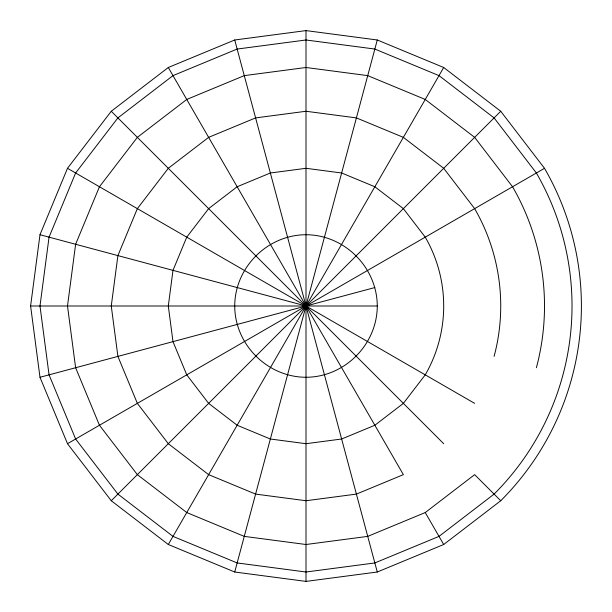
<?xml version="1.0" encoding="UTF-8"?>
<svg xmlns="http://www.w3.org/2000/svg" width="612" height="612" viewBox="0 0 612 612"><rect width="100%" height="100%" fill="white"/><g stroke="black" fill="none" stroke-linecap="round" stroke-linejoin="round"><path stroke-width="0.92" d="M30.6 306L39.987 234.725L67.496 168.3L111.262 111.262L168.3 67.496L234.725 39.987L306 30.6L377.275 39.987L443.7 67.496L500.738 111.262L544.504 168.3A275.4 275.4 0 0 1 500.738 500.738L443.7 544.504L377.275 572.013L306 581.4L234.725 572.013L168.3 544.504L111.262 500.738L67.496 443.7L39.987 377.275L30.6 306L377.275 306C377.153 344.61 344.61 377.153 306 377.275C267.39 377.153 234.847 344.61 234.725 306C234.847 267.39 267.39 234.847 306 234.725C344.61 234.847 377.153 267.39 377.275 306M234.725 572.013L377.275 39.987M168.3 544.504L443.7 67.496M111.262 500.738L500.738 111.262M536.38 367.728A238.504 238.504 0 0 0 512.55 186.752L474.644 137.356L425.248 99.45L367.728 75.62L306 67.496L244.272 75.62L186.752 99.45L137.356 137.356L99.45 186.752L75.62 244.272L67.496 306L75.62 367.728L99.45 425.248L137.356 474.644L186.752 512.55L244.272 536.38L306 544.504L367.728 536.38L425.248 512.55L474.644 474.644L500.738 500.738M67.496 443.7L544.504 168.3M39.987 377.275L374.85 287.548M39.987 234.725L306 306M67.496 168.3L474.644 403.369M111.262 111.262L443.7 443.7M168.3 67.496L403.369 474.644L356.398 494.098L306 500.738L255.602 494.098L208.631 474.644L168.3 443.7L137.356 403.369L117.902 356.398L111.262 306L117.902 255.602L137.356 208.631L168.3 168.3L208.631 137.356L255.602 117.902L306 111.262L356.398 117.902L403.369 137.356L443.7 168.3L474.644 208.631A194.738 194.738 0 0 1 494.098 356.398M425.248 512.55L443.7 544.504M234.725 39.987L377.275 572.013M306 30.6L306 581.4M49.052 237.15L39.987 306L49.052 374.85L75.62 439.011L117.902 494.098L172.989 536.38L237.15 562.948L306 572.013L374.85 562.948L439.011 536.38L494.098 494.098A266.013 266.013 0 0 0 536.38 172.989L494.098 117.902L439.011 75.62L374.85 49.052L306 39.987L237.15 49.052L172.989 75.62L117.902 117.902L75.62 172.989L49.052 237.15M172.989 270.359L168.3 306L172.989 341.641L186.752 374.85L208.631 403.369L237.15 425.248L270.359 439.011L306 443.7L341.641 439.011L374.85 425.248L403.369 403.369L425.248 374.85A137.7 137.7 0 0 0 425.248 237.15L403.369 208.631L374.85 186.752L341.641 172.989L306 168.3L270.359 172.989L237.15 186.752L208.631 208.631L186.752 237.15L172.989 270.359"/></g></svg>
